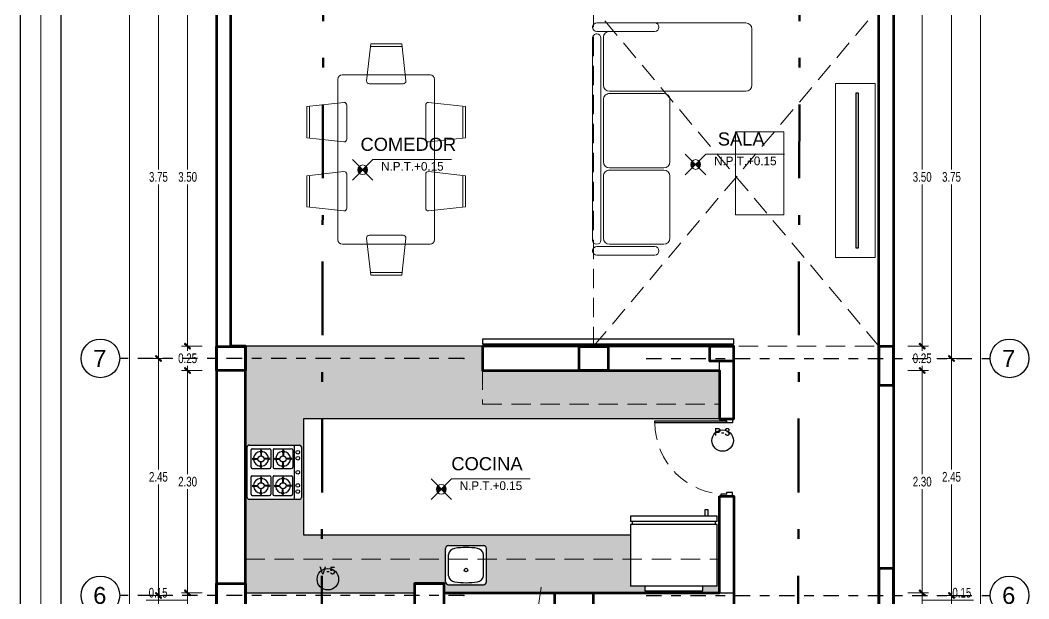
# Model space of a CAD drawing. Header units: millimetres. Extents: x 10610 to 10705, y -16613.7 to -16584.2.
# Drawn here: x 10612.89 to 10623.32, y -16595.3 to -16589.32 of the extents above; entities that cross this region are included whole.
import ezdxf
from ezdxf.enums import TextEntityAlignment as Align

# ---------------------------------------------------------------- set-up
doc = ezdxf.new("R2010")
doc.units = ezdxf.units.MM
for name, pattern in [('DASHDOTX2', [50.8, 25.4, -12.7, 0, -12.7]), ('HIDDEN', [0.375, 0.25, -0.125]), ('Punto & Rayas', [0.335139, 0.15875, -0.088194, 0, -0.088194])]:
    doc.linetypes.add(name, pattern=pattern)
for name, color, linetype, lineweight in [('0.6', 252, 'Continuous', 50), ('01_GRIS 250', 250, 'Continuous', 9), ('COLUMNAS', 6, 'Continuous', 20), ('Muro sin techar', 160, 'Continuous', 40), ('p2', 53, 'Continuous', 20), ('P6', 255, 'Continuous', 20), ('PISO BAJO', 252, 'Continuous', 5), ('TEXTO AMBIENTES', 7, 'Continuous', 9)]:
    doc.layers.add(name, color=color, linetype=linetype, lineweight=lineweight)
doc.layers.add('Nuevo_Estructura - Forjados', color=7, linetype='Continuous')
doc.layers.add('Nuevo_Estructura - Forjados_Pluma_Nº__209', color=7, linetype='Continuous', lineweight=30, true_color=0x3e4f7b)
doc.layers.add('Nuevo_Estructura - Forjados_Pluma_Nº__219', color=7, linetype='Continuous', lineweight=13, true_color=0x404b6a)
doc.styles.add('arial narrow', font='ARIALNI.TTF')
doc.styles.add('Estilo_Generado_1', font='arial.ttf')
doc.styles.add('mahico', font='GOTHIC.TTF', dxfattribs={"width": 0.75})
doc.styles.add('stylus', font='stylu.ttf')
doc.styles.add('TEXTO PRINCIPAL', font='swissek.ttf', dxfattribs={"height": 0.15})
doc.dimstyles.new('Copia de 50 P', dxfattribs={"dimtxt": 0.1, "dimasz": 0.01, "dimexe": 0.065, "dimexo": 0.0625, "dimgap": 0.025, "dimtad": 1, "dimtih": 1, "dimtoh": 1, "dimzin": 0, "dimdsep": 46, "dimtxsty": 'mahico', "dimblk": 'pa cotas', "dimcen": 0.09, "dimdle": 0.3, "dimclrd": 256, "dimclre": 256, "dimclrt": 256, "dimadec": 0, "dimazin": 0, "dimtfac": 1, "dimtofl": 0, "dimtmove": 0, "dimatfit": 3, "dimfxl": 0.15, "dimfxlon": 1, "dimtolj": 1, "dimtzin": 0, "dimlwd": 5, "dimlwe": 5, "dimarcsym": 0})

# ---------------------------------------------------------------- blocks, each defined once
blk = doc.blocks.new('puertas sss')
at = {"color": 244, "true_color": 0x991b1e}
for p, q in [((2962.35, 159.017), (2962.215, 159.017)), ((2962.215, 159.017), (2962.215, 158.972)), ((2962.35, 159.017), (2962.215, 159.017)), ((2962.282, 158.972), (2962.282, 158.994)), ((2962.282, 158.994), (2962.35, 158.994)), ((2962.35, 158.994), (2962.35, 159.017)), ((2962.215, 158.972), (2962.282, 158.972)), ((2962.215, 158.117), (2962.215, 158.162)), ((2962.215, 158.162), (2962.282, 158.162)), ((2962.282, 158.162), (2962.282, 158.139)), ((2962.282, 158.139), (2962.282, 158.162)), ((2962.282, 158.162), (2963.115, 158.162)), ((2963.115, 158.162), (2963.115, 158.139)), ((2962.35, 158.117), (2962.215, 158.117)), ((2962.35, 158.117), (2962.215, 158.117)), ((2962.282, 158.139), (2962.35, 158.139)), ((2963.115, 158.139), (2962.282, 158.139)), ((2962.35, 158.139), (2962.35, 158.117))]:
    blk.add_line(p, q, dxfattribs=at)
at = {"color": 244, "linetype": 'HIDDEN', "lineweight": 9, "ltscale": 0.8, "true_color": 0x991b1e}
blk.add_arc((2962.282, 158.162), 0.833, 0, 90, dxfattribs=at)
blk = doc.blocks.new('sgareghaergh')
at = {"color": 251, "lineweight": 18, "true_color": 0x636466}
for p, q in [((541185.725, 9429896.841), (541185.767, 9429897.223)), ((541185.767, 9429897.223), (541186.088, 9429897.223)), ((541185.767, 9429897.196), (541186.088, 9429897.196)), ((541186.131, 9429896.841), (541186.088, 9429897.223)), ((541186.382, 9429896.903), (541185.471, 9429896.903)), ((541185.428, 9429895.198), (541185.427, 9429896.859)), ((541186.103, 9429896.811), (541185.752, 9429896.811)), ((541186.427, 9429895.199), (541186.427, 9429896.857)), ((541185.49, 9429896.617), (541185.108, 9429896.575)), ((541185.108, 9429896.575), (541185.108, 9429896.254)), ((541185.135, 9429896.575), (541185.135, 9429896.254)), ((541185.52, 9429896.239), (541185.52, 9429896.59)), ((541186.336, 9429896.239), (541186.336, 9429896.59)), ((541186.366, 9429896.617), (541186.748, 9429896.575)), ((541186.721, 9429896.575), (541186.721, 9429896.254)), ((541186.748, 9429896.575), (541186.748, 9429896.254)), ((541185.49, 9429896.211), (541185.108, 9429896.254)), ((541186.366, 9429896.211), (541186.748, 9429896.254)), ((541185.49, 9429895.904), (541185.108, 9429895.861)), ((541185.108, 9429895.861), (541185.108, 9429895.54)), ((541185.135, 9429895.861), (541185.135, 9429895.54)), ((541185.52, 9429895.525), (541185.52, 9429895.876)), ((541186.336, 9429895.525), (541186.336, 9429895.876)), ((541186.366, 9429895.904), (541186.748, 9429895.861)), ((541186.721, 9429895.861), (541186.721, 9429895.54)), ((541186.748, 9429895.861), (541186.748, 9429895.54)), ((541185.49, 9429895.498), (541185.108, 9429895.54)), ((541186.366, 9429895.498), (541186.748, 9429895.54)), ((541185.725, 9429895.215), (541185.767, 9429894.833)), ((541186.103, 9429895.246), (541185.752, 9429895.246)), ((541186.131, 9429895.215), (541186.088, 9429894.833)), ((541186.382, 9429895.153), (541185.474, 9429895.153)), ((541185.767, 9429894.861), (541186.088, 9429894.861)), ((541185.767, 9429894.833), (541186.088, 9429894.833))]:
    blk.add_line(p, q, dxfattribs=at)
for centre, radius, start, end in [((541185.475, 9429896.856), 0.0474, 90.7914, 178.7944), ((541186.382, 9429896.857), 0.0458, 0, 90), ((541185.752, 9429896.838), 0.0275, 173.6598, 270), ((541186.103, 9429896.838), 0.0275, 270, 6.3402), ((541185.493, 9429896.59), 0.0275, 0, 96.3402), ((541186.363, 9429896.59), 0.0275, 83.6598, 180), ((541185.493, 9429896.239), 0.0275, 263.6598, 0), ((541186.363, 9429896.239), 0.0275, 180, 276.3402), ((541185.493, 9429895.876), 0.0275, 0, 96.3402), ((541186.363, 9429895.876), 0.0275, 83.6598, 180), ((541185.493, 9429895.525), 0.0275, 263.6598, 0), ((541186.363, 9429895.525), 0.0275, 180, 276.3402), ((541185.752, 9429895.218), 0.0275, 90, 186.3402), ((541186.103, 9429895.218), 0.0275, 353.6598, 90), ((541185.474, 9429895.199), 0.0458, 180, 270), ((541186.382, 9429895.199), 0.0458, 270, 0)]:
    blk.add_arc(centre, radius, start, end, dxfattribs=at)
blk = doc.blocks.new('hhsh')
at = {"color": 252, "lineweight": 5, "true_color": 0x939598}
for p, q in [((10503.114, -16425.472), (10502.414, -16425.472)), ((10502.414, -16425.472), (10502.414, -16426.672)), ((10503.114, -16426.672), (10503.114, -16425.472)), ((10502.414, -16426.672), (10503.114, -16426.672))]:
    blk.add_line(p, q, dxfattribs=at)
blk = doc.blocks.new('weggw')
at = {"color": 252, "lineweight": 5, "true_color": 0x939598}
for p, q in [((10520.047, -16423.366), (10520.047, -16423.366)), ((10520.691, -16423.322), (10520.091, -16423.322)), ((10520.735, -16423.366), (10520.735, -16423.366)), ((10519.935, -16424.139), (10519.935, -16423.497)), ((10520.56, -16423.435), (10519.997, -16423.435)), ((10520.091, -16423.41), (10520.691, -16423.41)), ((10520.622, -16423.497), (10520.622, -16424.139)), ((10520.647, -16424.152), (10520.647, -16423.478)), ((10520.691, -16423.435), (10520.691, -16423.435)), ((10520.735, -16423.478), (10520.735, -16424.152)), ((10520.56, -16424.201), (10519.997, -16424.201)), ((10520.56, -16424.225), (10519.997, -16424.225)), ((10520.647, -16424.152), (10520.647, -16425.566)), ((10520.735, -16425.566), (10520.735, -16424.152)), ((10519.935, -16424.93), (10519.935, -16424.287)), ((10520.622, -16424.287), (10520.622, -16424.93)), ((10519.935, -16424.416), (10519.935, -16424.666)), ((10520.56, -16425.016), (10519.15, -16425.016)), ((10520.56, -16424.993), (10519.997, -16424.993)), ((10519.088, -16425.079), (10519.088, -16425.66)), ((10520.622, -16425.079), (10520.622, -16425.572)), ((10520.047, -16425.678), (10520.047, -16425.678)), ((10520.091, -16425.635), (10520.691, -16425.635)), ((10520.691, -16425.61), (10520.691, -16425.61)), ((10520.735, -16425.678), (10520.735, -16425.678)), ((10519.15, -16425.722), (10520.091, -16425.722)), ((10520.691, -16425.722), (10520.091, -16425.722))]:
    blk.add_line(p, q, dxfattribs=at)
for centre, radius, start, end in [((10520.091, -16423.366), 0.0437, 90, 180), ((10520.091, -16423.366), 0.0437, 180, 270), ((10520.691, -16423.366), 0.0437, 0, 90), ((10520.691, -16423.366), 0.0437, 270, 0), ((10519.997, -16423.497), 0.0625, 90, 180), ((10520.56, -16423.497), 0.0625, 0, 90), ((10520.691, -16423.478), 0.0437, 90, 180), ((10520.691, -16423.478), 0.0437, 0, 90), ((10519.997, -16424.139), 0.0625, 180, 270), ((10519.997, -16424.287), 0.0625, 90, 180), ((10520.56, -16424.139), 0.0625, 270, 0), ((10520.56, -16424.287), 0.0625, 0, 90), ((10519.997, -16424.93), 0.0625, 180, 270), ((10520.56, -16424.93), 0.0625, 270, 0), ((10519.15, -16425.079), 0.0625, 90, 180), ((10520.56, -16425.079), 0.0625, 0, 90), ((10520.56, -16425.572), 0.0625, 270, 0), ((10520.691, -16425.566), 0.0437, 180, 270), ((10520.691, -16425.566), 0.0437, 270, 0), ((10519.15, -16425.66), 0.0625, 180, 270), ((10520.091, -16425.678), 0.0437, 90, 180), ((10520.091, -16425.678), 0.0437, 180, 270), ((10520.691, -16425.678), 0.0437, 0, 90), ((10520.691, -16425.678), 0.0437, 270, 0)]:
    blk.add_arc(centre, radius, start, end, dxfattribs=at)
blk = doc.blocks.new('refrio')
for p, q in [((2971.06, 159.0504), (2971.0355, 159.0504)), ((2971.0355, 159.0504), (2971.0355, 159.0014)), ((2971.06, 159.0014), (2971.06, 159.0504)), ((2971.1332, 159.0014), (2970.4433, 159.0014)), ((2970.4433, 159.0014), (2970.4433, 158.9588)), ((2971.1332, 158.9588), (2970.4433, 158.9588)), ((2970.4573, 158.9588), (2970.4573, 158.9354)), ((2971.1192, 158.9354), (2971.1192, 158.9588)), ((2971.1332, 158.9588), (2971.1332, 159.0014)), ((2971.1332, 158.9354), (2970.4433, 158.9354)), ((2970.4433, 158.9354), (2970.4433, 158.4444)), ((2971.1332, 158.4444), (2971.1332, 158.9354)), ((2971.1332, 158.4444), (2970.4433, 158.4444)), ((2970.5573, 158.4444), (2970.5573, 158.4094)), ((2970.5573, 158.4094), (2971.0193, 158.4094)), ((2971.0193, 158.4094), (2971.0193, 158.4444))]:
    blk.add_line(p, q)
blk = doc.blocks.new('rgergeg')
for p, q in [((10594.564, -16435.25), (10594.564, -16435.611)), ((10594.594, -16435.22), (10594.939, -16435.22)), ((10594.655, -16435.25), (10594.878, -16435.25)), ((10594.969, -16435.25), (10594.969, -16435.611)), ((10594.594, -16435.641), (10594.939, -16435.641)), ((10594.655, -16435.611), (10594.878, -16435.611))]:
    blk.add_line(p, q)
blk.add_circle((10594.716, -16435.43), 0.0185)
blk.add_circle((10594.716, -16435.43), 0.0185)
for centre, radius, start, end in [((10594.594, -16435.25), 0.03, 90, 180), ((10594.668, -16435.324), 0.075, 100.1148, 170.9213), ((10594.787, -16434.481), 0.75, 259.8852, 259.8855), ((10594.787, -16435.989), 0.75, 100.1145, 100.1148), ((10594.747, -16434.481), 0.75, 280.1145, 280.1148), ((10594.865, -16435.324), 0.075, 9.0787, 79.8852), ((10594.747, -16435.989), 0.75, 79.8852, 79.8855), ((10594.939, -16435.25), 0.03, 0, 90), ((10595.335, -16435.431), 0.75, 170.9213, 189.0787), ((10594.199, -16435.431), 0.75, 350.9213, 9.0787), ((10594.668, -16435.537), 0.075, 189.0787, 259.8852), ((10594.865, -16435.537), 0.075, 280.1148, 350.9213), ((10594.594, -16435.611), 0.03, 180, 270), ((10594.787, -16434.873), 0.75, 259.8852, 259.8855), ((10594.747, -16434.873), 0.75, 280.1145, 280.1148), ((10594.939, -16435.611), 0.03, 270, 0)]:
    blk.add_arc(centre, radius, start, end)
blk = doc.blocks.new('dahsthsht')
for p, q in [((10536.456, -16417.027), (10536.456, -16416.504)), ((10536.475, -16416.485), (10536.998, -16416.485)), ((10536.529, -16416.485), (10536.529, -16417.046)), ((10537.017, -16416.504), (10537.017, -16417.027)), ((10536.547, -16416.717), (10536.547, -16416.539)), ((10536.738, -16416.526), (10536.56, -16416.526)), ((10536.56, -16416.619), (10536.611, -16416.622)), ((10536.641, -16416.538), (10536.644, -16416.589)), ((10536.647, -16416.538), (10536.647, -16416.536)), ((10536.654, -16416.538), (10536.651, -16416.589)), ((10536.734, -16416.619), (10536.683, -16416.622)), ((10536.751, -16416.717), (10536.751, -16416.539)), ((10536.774, -16416.717), (10536.774, -16416.539)), ((10536.965, -16416.526), (10536.786, -16416.526)), ((10536.787, -16416.619), (10536.838, -16416.622)), ((10536.868, -16416.538), (10536.871, -16416.589)), ((10536.874, -16416.538), (10536.874, -16416.536)), ((10536.881, -16416.538), (10536.877, -16416.589)), ((10536.961, -16416.619), (10536.91, -16416.622)), ((10536.978, -16416.717), (10536.978, -16416.539)), ((10536.56, -16416.626), (10536.558, -16416.626)), ((10536.56, -16416.632), (10536.611, -16416.629)), ((10536.641, -16416.713), (10536.644, -16416.662)), ((10536.647, -16416.713), (10536.647, -16416.715)), ((10536.654, -16416.713), (10536.651, -16416.662)), ((10536.734, -16416.632), (10536.683, -16416.629)), ((10536.734, -16416.626), (10536.737, -16416.626)), ((10536.787, -16416.626), (10536.785, -16416.626)), ((10536.787, -16416.632), (10536.838, -16416.629)), ((10536.868, -16416.713), (10536.871, -16416.662)), ((10536.874, -16416.713), (10536.874, -16416.715)), ((10536.881, -16416.713), (10536.877, -16416.662)), ((10536.961, -16416.632), (10536.91, -16416.629)), ((10536.961, -16416.626), (10536.963, -16416.626)), ((10536.545, -16416.996), (10536.545, -16416.817)), ((10536.737, -16416.805), (10536.558, -16416.805)), ((10536.738, -16416.73), (10536.56, -16416.73)), ((10536.639, -16416.817), (10536.643, -16416.868)), ((10536.646, -16416.817), (10536.646, -16416.815)), ((10536.652, -16416.817), (10536.649, -16416.868)), ((10536.749, -16416.996), (10536.749, -16416.817)), ((10536.774, -16416.996), (10536.774, -16416.817)), ((10536.965, -16416.73), (10536.786, -16416.73)), ((10536.965, -16416.805), (10536.786, -16416.805)), ((10536.868, -16416.817), (10536.871, -16416.868)), ((10536.874, -16416.817), (10536.874, -16416.815)), ((10536.881, -16416.817), (10536.877, -16416.868)), ((10536.978, -16416.996), (10536.978, -16416.817)), ((10536.559, -16416.904), (10536.557, -16416.904)), ((10536.559, -16416.898), (10536.61, -16416.901)), ((10536.559, -16416.911), (10536.61, -16416.907)), ((10536.733, -16416.898), (10536.682, -16416.901)), ((10536.733, -16416.911), (10536.682, -16416.907)), ((10536.733, -16416.904), (10536.735, -16416.904)), ((10536.787, -16416.904), (10536.785, -16416.904)), ((10536.787, -16416.898), (10536.838, -16416.901)), ((10536.787, -16416.911), (10536.838, -16416.907)), ((10536.961, -16416.898), (10536.91, -16416.901)), ((10536.961, -16416.911), (10536.91, -16416.907)), ((10536.961, -16416.904), (10536.963, -16416.904)), ((10536.737, -16417.009), (10536.558, -16417.009)), ((10536.639, -16416.991), (10536.643, -16416.94)), ((10536.646, -16416.991), (10536.646, -16416.994)), ((10536.652, -16416.991), (10536.649, -16416.94)), ((10536.965, -16417.009), (10536.786, -16417.009)), ((10536.868, -16416.991), (10536.871, -16416.94)), ((10536.874, -16416.991), (10536.874, -16416.994)), ((10536.881, -16416.991), (10536.877, -16416.94)), ((10536.998, -16417.046), (10536.475, -16417.046))]:
    blk.add_line(p, q)
for centre, radius in [((10536.494, -16416.566), 0.0191), ((10536.494, -16416.629), 0.0191), ((10536.647, -16416.626), 0.0319), ((10536.874, -16416.626), 0.0319), ((10536.494, -16416.766), 0.0191), ((10536.494, -16416.91), 0.0191), ((10536.646, -16416.904), 0.0319), ((10536.874, -16416.904), 0.0319), ((10536.494, -16416.972), 0.0191)]:
    blk.add_circle(centre, radius)
for centre, radius, start, end in [((10536.475, -16416.504), 0.0191, 90, 180), ((10536.998, -16416.504), 0.0191, 0, 90), ((10536.56, -16416.539), 0.0127, 90, 180), ((10536.569, -16416.626), 0.0104, 142.346, 217.654), ((10536.647, -16416.626), 0.0765, 94.2736, 175.7264), ((10536.609, -16416.626), 0.00388, 304.85, 55.15), ((10536.647, -16416.547), 0.0104, 52.346, 127.654), ((10536.647, -16416.587), 0.00388, 214.85, 325.15), ((10536.647, -16416.626), 0.0765, 4.2736, 85.7264), ((10536.686, -16416.626), 0.00388, 124.85, 235.15), ((10536.726, -16416.626), 0.0104, 322.346, 37.654), ((10536.738, -16416.539), 0.0127, 0, 90), ((10536.786, -16416.539), 0.0127, 90, 180), ((10536.795, -16416.626), 0.0104, 142.346, 217.654), ((10536.874, -16416.626), 0.0765, 94.2736, 175.7264), ((10536.836, -16416.626), 0.00388, 304.85, 55.15), ((10536.874, -16416.547), 0.0104, 52.346, 127.654), ((10536.874, -16416.587), 0.00388, 214.85, 325.15), ((10536.874, -16416.626), 0.0765, 4.2736, 85.7264), ((10536.912, -16416.626), 0.00388, 124.85, 235.15), ((10536.953, -16416.626), 0.0104, 322.346, 37.654), ((10536.965, -16416.539), 0.0127, 0, 90), ((10536.56, -16416.717), 0.0127, 180, 270), ((10536.647, -16416.626), 0.0765, 184.2736, 265.7264), ((10536.647, -16416.704), 0.0104, 232.346, 307.654), ((10536.647, -16416.664), 0.00388, 34.85, 145.15), ((10536.647, -16416.626), 0.0765, 274.2736, 355.7264), ((10536.738, -16416.717), 0.0127, 270, 0), ((10536.786, -16416.717), 0.0127, 180, 270), ((10536.874, -16416.626), 0.0765, 184.2736, 265.7264), ((10536.874, -16416.704), 0.0104, 232.346, 307.654), ((10536.874, -16416.664), 0.00388, 34.85, 145.15), ((10536.874, -16416.626), 0.0765, 274.2736, 355.7264), ((10536.965, -16416.717), 0.0127, 270, 0), ((10536.558, -16416.817), 0.0127, 90, 180), ((10536.646, -16416.904), 0.0765, 94.2736, 175.7264), ((10536.646, -16416.825), 0.0104, 52.346, 127.654), ((10536.646, -16416.904), 0.0765, 4.2736, 85.7264), ((10536.737, -16416.817), 0.0127, 0, 90), ((10536.786, -16416.817), 0.0127, 90, 180), ((10536.874, -16416.904), 0.0765, 94.2736, 175.7264), ((10536.874, -16416.825), 0.0104, 52.346, 127.654), ((10536.874, -16416.904), 0.0765, 4.2736, 85.7264), ((10536.965, -16416.817), 0.0127, 0, 90), ((10536.567, -16416.904), 0.0104, 142.346, 217.654), ((10536.646, -16416.904), 0.0765, 184.2736, 265.7264), ((10536.608, -16416.904), 0.00388, 304.85, 55.15), ((10536.646, -16416.866), 0.00388, 214.85, 325.15), ((10536.646, -16416.904), 0.0765, 274.2736, 355.7264), ((10536.684, -16416.904), 0.00388, 124.85, 235.15), ((10536.725, -16416.904), 0.0104, 322.346, 37.654), ((10536.795, -16416.904), 0.0104, 142.346, 217.654), ((10536.874, -16416.904), 0.0765, 184.2736, 265.7264), ((10536.836, -16416.904), 0.00388, 304.85, 55.15), ((10536.874, -16416.866), 0.00388, 214.85, 325.15), ((10536.874, -16416.904), 0.0765, 274.2736, 355.7264), ((10536.912, -16416.904), 0.00388, 124.85, 235.15), ((10536.953, -16416.904), 0.0104, 322.346, 37.654), ((10536.475, -16417.027), 0.0191, 180, 270), ((10536.558, -16416.996), 0.0127, 180, 270), ((10536.646, -16416.983), 0.0104, 232.346, 307.654), ((10536.646, -16416.943), 0.00388, 34.85, 145.15), ((10536.737, -16416.996), 0.0127, 270, 0), ((10536.786, -16416.996), 0.0127, 180, 270), ((10536.874, -16416.983), 0.0104, 232.346, 307.654), ((10536.874, -16416.943), 0.00388, 34.85, 145.15), ((10536.965, -16416.996), 0.0127, 270, 0), ((10536.998, -16417.027), 0.0191, 270, 0)]:
    blk.add_arc(centre, radius, start, end)
blk = doc.blocks.new('A$C25241A85')
at = {"layer": 'p2', "lineweight": 9}
h = blk.add_hatch(color=256, dxfattribs=at)
h.paths.add_polyline_path([(0.071, 0.141, 0.198912), (0.056, 0.106, 0.198912), (0.071, 0.071), (0.106, 0.106)])
h.paths.add_polyline_path([(0.106, 0.106), (0.141, 0.071, 0.198912), (0.156, 0.106, 0.198912), (0.141, 0.141)])
at = {"layer": 'p2'}
blk.add_line((0.212, 0), (0, 0.212), dxfattribs=at)
blk.add_lwpolyline([(1.024, 0.212), (0.212, 0.212), (0, 0)], dxfattribs=at)
blk.add_circle((0.106, 0.106), 0.05, dxfattribs=at)
blk = doc.blocks.new('hjygfvdc')
at = {"layer": '0.6', "linetype": 'DASHDOTX2', "ltscale": 0.03}
for p, q in [((3030.343, 68.844), (3030.397, 92.839)), ((3035.269, 68.844), (3035.323, 92.839))]:
    blk.add_line(p, q, dxfattribs=at)
blk = doc.blocks.new('ERGERFREFRE')
at = {"layer": 'COLUMNAS', "color": 1, "lineweight": 80, "ltscale": 0.2}
for points in [[(10617.321, -16633.204), (10617.621, -16633.204), (10617.621, -16633.454), (10617.321, -16633.454)], [(10621.071, -16633.204), (10621.371, -16633.204), (10621.371, -16633.454), (10621.071, -16633.454)], [(10621.071, -16633.204), (10621.371, -16633.204), (10621.371, -16633.454), (10621.071, -16633.454)], [(10622.418, -16633.204), (10622.42, -16633.354), (10622.672, -16633.354), (10622.671, -16633.204)], [(10624.171, -16633.606), (10624.321, -16633.606), (10624.321, -16633.204), (10624.171, -16633.204)], [(10624.171, -16635.904), (10624.321, -16635.904), (10624.321, -16635.501), (10624.171, -16635.501)], [(10617.321, -16635.654), (10617.621, -16635.654), (10617.621, -16635.904), (10617.321, -16635.904)], [(10619.371, -16635.654), (10619.671, -16635.654), (10619.671, -16635.904), (10619.371, -16635.904)], [(10620.818, -16635.754), (10620.818, -16635.904), (10621.221, -16635.904), (10621.221, -16635.754)]]:
    blk.add_lwpolyline(points, close=True, dxfattribs=at)
blk = doc.blocks.new('HTRHTRHTR')
for p, q in [((3391.88, 437.54), (3391.88, -165.78)), ((3400.57, -157.09), (3400.57, 428.85))]:
    blk.add_line(p, q)
at = {"layer": 'P6', "color": 7}
blk.add_line((3396.22, -161.44), (3396.22, 433.19), dxfattribs=at)
blk = doc.blocks.new('pa cotas')
h = blk.add_hatch(color=256)
h.paths.add_polyline_path([(2.4, 3.1), (-3.1, -2.4), (-2.4, -3.1)])
h.paths.add_polyline_path([(3.1, 2.4), (2.4, 3.1), (-2.4, -3.1)])
blk.add_line((-2.4, -3.1), (2.4, 3.1))
blk.add_lwpolyline([(3.1, 2.4), (2.4, 3.1), (-3.1, -2.4), (-2.4, -3.1)], close=True)
blk = doc.blocks.new('*D659')
at = {"lineweight": 5, "transparency": 16777216}
for p, q in [((10599.703, -16552.193), (10599.488, -16552.193)), ((10599.553, -16552.203), (10599.553, -16562.116)), ((10599.553, -16572.183), (10599.553, -16562.271)), ((10599.553, -16572.193), (10599.488, -16572.193))]:
    blk.add_line(p, q, dxfattribs=at)
at = {"layer": 'Defpoints', "color": 0, "transparency": 16777216}
for p in [(10600.453, -16552.193), (10599.553, -16572.193), (10599.553, -16572.193)]:
    blk.add_point(p, dxfattribs=at)
at = {"lineweight": 5, "transparency": 16777216, "xscale": 0.01, "yscale": 0.01, "zscale": 0.01}
for p, rotation in [((10599.553, -16552.193), 90), ((10599.553, -16572.193), 270)]:
    blk.add_blockref('pa cotas', p, dxfattribs=dict(at, rotation=rotation))
at = {"transparency": 16777216, "insert": (10599.553, -16562.193), "char_height": 0.1, "attachment_point": 5, "style": 'mahico'}
blk.add_mtext('\\A1;20.00', dxfattribs=at)
blk = doc.blocks.new('Marcador de red estándar_2')
at = {"layer": 'Nuevo_Estructura - Forjados_Pluma_Nº__209', "color": 167, "linetype": 'Punto & Rayas', "lineweight": 30, "true_color": 0x3e4f7b}
for p, q in [((-0.942, 0), (-4.5, 0)), ((0.942, 0), (4.5, 0))]:
    blk.add_line(p, q, dxfattribs=at)
at = {"layer": 'Nuevo_Estructura - Forjados_Pluma_Nº__209', "color": 167, "linetype": 'Continuous', "lineweight": 30, "true_color": 0x3e4f7b}
for centre in [(-4.7, 0), (4.7, 0)]:
    blk.add_circle(centre, 0.2, dxfattribs=at)
at = {"layer": 'Nuevo_Estructura - Forjados_Pluma_Nº__209', "color": 167, "linetype": 'Punto & Rayas', "lineweight": 30, "true_color": 0x3e4f7b}
blk.add_point((0.942, 0), dxfattribs=at)
blk.add_point((0.942, 0), dxfattribs=at)
at = {"layer": 'Nuevo_Estructura - Forjados_Pluma_Nº__219', "color": 167, "lineweight": 13, "true_color": 0x404b6a, "style": 'Estilo_Generado_1'}
for tag, p in [('AC_MarkerText_1_0', (-4.7, -0.168)), ('AC_MarkerText_1_1', (4.7, -0.168))]:
    blk.add_attdef(tag, text='', height=0.175, rotation=180, dxfattribs=at).set_placement(p, align=Align.TOP_CENTER)
blk = doc.blocks.new('*D665')
at = {"lineweight": 5, "transparency": 16777216}
for p, q in [((10608.203, -16552.193), (10608.418, -16552.193)), ((10608.353, -16552.203), (10608.353, -16562.116)), ((10608.353, -16572.183), (10608.353, -16562.271)), ((10608.353, -16572.193), (10608.418, -16572.193))]:
    blk.add_line(p, q, dxfattribs=at)
at = {"layer": 'Defpoints', "color": 0, "transparency": 16777216}
for p in [(10607.453, -16552.193), (10608.353, -16572.193), (10608.353, -16572.193)]:
    blk.add_point(p, dxfattribs=at)
at = {"lineweight": 5, "transparency": 16777216, "xscale": 0.01, "yscale": 0.01, "zscale": 0.01}
for p, rotation in [((10608.353, -16552.193), 90), ((10608.353, -16572.193), 270)]:
    blk.add_blockref('pa cotas', p, dxfattribs=dict(at, rotation=rotation))
at = {"transparency": 16777216, "insert": (10608.353, -16562.193), "char_height": 0.1, "attachment_point": 5, "style": 'mahico'}
blk.add_mtext('\\A1;20.00', dxfattribs=at)
blk = doc.blocks.new('*D668')
at = {"lineweight": 5, "transparency": 16777216}
for p, q in [((10607.903, -16554.218), (10608.118, -16554.218)), ((10608.053, -16554.228), (10608.053, -16556.016)), ((10608.053, -16557.958), (10608.053, -16556.171)), ((10607.903, -16557.968), (10608.118, -16557.968))]:
    blk.add_line(p, q, dxfattribs=at)
at = {"layer": 'Defpoints', "color": 0, "transparency": 16777216}
for p in [(10607.453, -16554.218), (10607.453, -16557.968), (10608.053, -16557.968)]:
    blk.add_point(p, dxfattribs=at)
at = {"lineweight": 5, "transparency": 16777216, "xscale": 0.01, "yscale": 0.01, "zscale": 0.01}
for p, rotation in [((10608.053, -16554.218), 90), ((10608.053, -16557.968), 270)]:
    blk.add_blockref('pa cotas', p, dxfattribs=dict(at, rotation=rotation))
at = {"transparency": 16777216, "insert": (10608.053, -16556.093), "char_height": 0.1, "attachment_point": 5, "style": 'mahico'}
blk.add_mtext('\\A1;3.75', dxfattribs=at)
blk = doc.blocks.new('*D669')
at = {"lineweight": 5, "transparency": 16777216}
for p, q in [((10607.903, -16557.968), (10608.118, -16557.968)), ((10608.053, -16557.978), (10608.053, -16559.116)), ((10608.053, -16560.408), (10608.053, -16559.271)), ((10607.903, -16560.418), (10608.118, -16560.418))]:
    blk.add_line(p, q, dxfattribs=at)
at = {"layer": 'Defpoints', "color": 0, "transparency": 16777216}
for p in [(10607.453, -16557.968), (10607.453, -16560.418), (10608.053, -16560.418)]:
    blk.add_point(p, dxfattribs=at)
at = {"lineweight": 5, "transparency": 16777216, "xscale": 0.01, "yscale": 0.01, "zscale": 0.01}
for p, rotation in [((10608.053, -16557.968), 90), ((10608.053, -16560.418), 270)]:
    blk.add_blockref('pa cotas', p, dxfattribs=dict(at, rotation=rotation))
at = {"transparency": 16777216, "insert": (10608.053, -16559.193), "char_height": 0.1, "attachment_point": 5, "style": 'mahico'}
blk.add_mtext('\\A1;2.45', dxfattribs=at)
blk = doc.blocks.new('*D670')
at = {"lineweight": 5, "transparency": 16777216}
for p, q in [((10607.903, -16560.418), (10608.118, -16560.418)), ((10608.053, -16560.428), (10608.053, -16561.366)), ((10608.053, -16562.458), (10608.053, -16561.521)), ((10607.903, -16562.468), (10608.118, -16562.468))]:
    blk.add_line(p, q, dxfattribs=at)
at = {"layer": 'Defpoints', "color": 0, "transparency": 16777216}
for p in [(10607.453, -16560.418), (10607.453, -16562.468), (10608.053, -16562.468)]:
    blk.add_point(p, dxfattribs=at)
at = {"lineweight": 5, "transparency": 16777216, "xscale": 0.01, "yscale": 0.01, "zscale": 0.01}
for p, rotation in [((10608.053, -16560.418), 90), ((10608.053, -16562.468), 270)]:
    blk.add_blockref('pa cotas', p, dxfattribs=dict(at, rotation=rotation))
at = {"transparency": 16777216, "insert": (10608.053, -16561.443), "char_height": 0.1, "attachment_point": 5, "style": 'mahico'}
blk.add_mtext('\\A1;2.05', dxfattribs=at)
blk = doc.blocks.new('*D684')
at = {"lineweight": 5, "transparency": 16777216}
for p, q in [((10600.003, -16554.218), (10599.788, -16554.218)), ((10599.853, -16554.228), (10599.853, -16556.016)), ((10599.853, -16557.958), (10599.853, -16556.171)), ((10600.003, -16557.968), (10599.788, -16557.968))]:
    blk.add_line(p, q, dxfattribs=at)
at = {"layer": 'Defpoints', "color": 0, "transparency": 16777216}
for p in [(10600.453, -16554.218), (10599.853, -16557.968), (10600.453, -16557.968)]:
    blk.add_point(p, dxfattribs=at)
at = {"lineweight": 5, "transparency": 16777216, "xscale": 0.01, "yscale": 0.01, "zscale": 0.01}
for p, rotation in [((10599.853, -16554.218), 90), ((10599.853, -16557.968), 270)]:
    blk.add_blockref('pa cotas', p, dxfattribs=dict(at, rotation=rotation))
at = {"transparency": 16777216, "insert": (10599.853, -16556.093), "char_height": 0.1, "attachment_point": 5, "style": 'mahico'}
blk.add_mtext('\\A1;3.75', dxfattribs=at)
blk = doc.blocks.new('*D685')
at = {"lineweight": 5, "transparency": 16777216}
for p, q in [((10600.003, -16557.968), (10599.788, -16557.968)), ((10599.853, -16557.978), (10599.853, -16559.116)), ((10599.853, -16560.408), (10599.853, -16559.271)), ((10600.003, -16560.418), (10599.788, -16560.418))]:
    blk.add_line(p, q, dxfattribs=at)
at = {"layer": 'Defpoints', "color": 0, "transparency": 16777216}
for p in [(10600.453, -16557.968), (10599.853, -16560.418), (10600.453, -16560.418)]:
    blk.add_point(p, dxfattribs=at)
at = {"lineweight": 5, "transparency": 16777216, "xscale": 0.01, "yscale": 0.01, "zscale": 0.01}
for p, rotation in [((10599.853, -16557.968), 90), ((10599.853, -16560.418), 270)]:
    blk.add_blockref('pa cotas', p, dxfattribs=dict(at, rotation=rotation))
at = {"transparency": 16777216, "insert": (10599.853, -16559.193), "char_height": 0.1, "attachment_point": 5, "style": 'mahico'}
blk.add_mtext('\\A1;2.45', dxfattribs=at)
blk = doc.blocks.new('*D686')
at = {"lineweight": 5, "transparency": 16777216}
for p, q in [((10600.003, -16560.418), (10599.788, -16560.418)), ((10599.853, -16560.428), (10599.853, -16561.366)), ((10599.853, -16562.458), (10599.853, -16561.521)), ((10600.003, -16562.468), (10599.788, -16562.468))]:
    blk.add_line(p, q, dxfattribs=at)
at = {"layer": 'Defpoints', "color": 0, "transparency": 16777216}
for p in [(10600.453, -16560.418), (10599.853, -16562.468), (10600.453, -16562.468)]:
    blk.add_point(p, dxfattribs=at)
at = {"lineweight": 5, "transparency": 16777216, "xscale": 0.01, "yscale": 0.01, "zscale": 0.01}
for p, rotation in [((10599.853, -16560.418), 90), ((10599.853, -16562.468), 270)]:
    blk.add_blockref('pa cotas', p, dxfattribs=dict(at, rotation=rotation))
at = {"transparency": 16777216, "insert": (10599.853, -16561.443), "char_height": 0.1, "attachment_point": 5, "style": 'mahico'}
blk.add_mtext('\\A1;2.05', dxfattribs=at)
blk = doc.blocks.new('*D715')
at = {"lineweight": 5, "transparency": 16777216}
for p, q in [((10622.063, -16589.193), (10622.278, -16589.193)), ((10622.213, -16589.203), (10622.213, -16590.866)), ((10622.213, -16592.683), (10622.213, -16591.021)), ((10622.063, -16592.693), (10622.278, -16592.693))]:
    blk.add_line(p, q, dxfattribs=at)
at = {"layer": 'Defpoints', "color": 0, "transparency": 16777216}
for p in [(10621.916, -16589.193), (10620.266, -16592.693), (10622.213, -16592.693)]:
    blk.add_point(p, dxfattribs=at)
at = {"lineweight": 5, "transparency": 16777216, "xscale": 0.01, "yscale": 0.01, "zscale": 0.01}
for p, rotation in [((10622.213, -16589.193), 90), ((10622.213, -16592.693), 270)]:
    blk.add_blockref('pa cotas', p, dxfattribs=dict(at, rotation=rotation))
at = {"transparency": 16777216, "insert": (10622.213, -16590.943), "char_height": 0.1, "attachment_point": 5, "style": 'mahico'}
blk.add_mtext('\\A1;3.50', dxfattribs=at)
blk = doc.blocks.new('*D716')
at = {"lineweight": 5, "transparency": 16777216}
for p, q in [((10622.063, -16592.693), (10622.278, -16592.693)), ((10622.213, -16592.703), (10622.213, -16592.741)), ((10622.063, -16592.943), (10622.278, -16592.943)), ((10622.213, -16592.933), (10622.213, -16592.896))]:
    blk.add_line(p, q, dxfattribs=at)
at = {"layer": 'Defpoints', "color": 0, "transparency": 16777216}
for p in [(10620.266, -16592.693), (10620.116, -16592.943), (10622.213, -16592.943)]:
    blk.add_point(p, dxfattribs=at)
at = {"lineweight": 5, "transparency": 16777216, "xscale": 0.01, "yscale": 0.01, "zscale": 0.01}
for p, rotation in [((10622.213, -16592.693), 90), ((10622.213, -16592.943), 270)]:
    blk.add_blockref('pa cotas', p, dxfattribs=dict(at, rotation=rotation))
at = {"transparency": 16777216, "insert": (10622.213, -16592.818), "char_height": 0.1, "attachment_point": 5, "style": 'mahico'}
blk.add_mtext('\\A1;0.25', dxfattribs=at)
blk = doc.blocks.new('*D717')
at = {"lineweight": 5, "transparency": 16777216}
for p, q in [((10622.063, -16592.943), (10622.278, -16592.943)), ((10622.213, -16592.953), (10622.213, -16594.016)), ((10622.213, -16595.233), (10622.213, -16594.171)), ((10622.063, -16595.243), (10622.278, -16595.243))]:
    blk.add_line(p, q, dxfattribs=at)
at = {"layer": 'Defpoints', "color": 0, "transparency": 16777216}
for p in [(10620.116, -16592.943), (10620.116, -16595.243), (10622.213, -16595.243)]:
    blk.add_point(p, dxfattribs=at)
at = {"lineweight": 5, "transparency": 16777216, "xscale": 0.01, "yscale": 0.01, "zscale": 0.01}
for p, rotation in [((10622.213, -16592.943), 90), ((10622.213, -16595.243), 270)]:
    blk.add_blockref('pa cotas', p, dxfattribs=dict(at, rotation=rotation))
at = {"transparency": 16777216, "insert": (10622.213, -16594.093), "char_height": 0.1, "attachment_point": 5, "style": 'mahico'}
blk.add_mtext('\\A1;2.30', dxfattribs=at)
blk = doc.blocks.new('*D718')
at = {"lineweight": 5, "transparency": 16777216}
for p, q in [((10622.063, -16595.243), (10622.278, -16595.243)), ((10622.213, -16595.253), (10622.213, -16595.383)), ((10622.213, -16595.318), (10622.501, -16595.318)), ((10622.501, -16595.318), (10622.745, -16595.318)), ((10622.063, -16595.393), (10622.278, -16595.393))]:
    blk.add_line(p, q, dxfattribs=at)
at = {"layer": 'Defpoints', "color": 0, "transparency": 16777216}
for p in [(10620.116, -16595.243), (10620.266, -16595.393), (10622.213, -16595.393)]:
    blk.add_point(p, dxfattribs=at)
at = {"lineweight": 5, "transparency": 16777216, "xscale": 0.01, "yscale": 0.01, "zscale": 0.01}
for p, rotation in [((10622.213, -16595.243), 90), ((10622.213, -16595.393), 270)]:
    blk.add_blockref('pa cotas', p, dxfattribs=dict(at, rotation=rotation))
at = {"transparency": 16777216, "insert": (10622.623, -16595.241), "char_height": 0.1, "attachment_point": 5, "style": 'mahico'}
blk.add_mtext('\\A1;0.15', dxfattribs=at)
blk = doc.blocks.new('*D737')
at = {"lineweight": 5, "transparency": 16777216}
for p, q in [((10614.768, -16589.193), (10614.553, -16589.193)), ((10614.618, -16589.203), (10614.618, -16590.866)), ((10614.618, -16592.683), (10614.618, -16591.021)), ((10614.768, -16592.693), (10614.553, -16592.693))]:
    blk.add_line(p, q, dxfattribs=at)
at = {"layer": 'Defpoints', "color": 0, "transparency": 16777216}
for p in [(10615.066, -16589.193), (10614.618, -16592.693), (10615.066, -16592.693)]:
    blk.add_point(p, dxfattribs=at)
at = {"lineweight": 5, "transparency": 16777216, "xscale": 0.01, "yscale": 0.01, "zscale": 0.01}
for p, rotation in [((10614.618, -16589.193), 90), ((10614.618, -16592.693), 270)]:
    blk.add_blockref('pa cotas', p, dxfattribs=dict(at, rotation=rotation))
at = {"transparency": 16777216, "insert": (10614.618, -16590.943), "char_height": 0.1, "attachment_point": 5, "style": 'mahico'}
blk.add_mtext('\\A1;3.50', dxfattribs=at)
blk = doc.blocks.new('*D738')
at = {"lineweight": 5, "transparency": 16777216}
for p, q in [((10614.768, -16592.693), (10614.553, -16592.693)), ((10614.618, -16592.703), (10614.618, -16592.741)), ((10614.768, -16592.943), (10614.553, -16592.943)), ((10614.618, -16592.933), (10614.618, -16592.896))]:
    blk.add_line(p, q, dxfattribs=at)
at = {"layer": 'Defpoints', "color": 0, "transparency": 16777216}
for p in [(10615.066, -16592.693), (10614.618, -16592.943), (10614.916, -16592.943)]:
    blk.add_point(p, dxfattribs=at)
at = {"lineweight": 5, "transparency": 16777216, "xscale": 0.01, "yscale": 0.01, "zscale": 0.01}
for p, rotation in [((10614.618, -16592.693), 90), ((10614.618, -16592.943), 270)]:
    blk.add_blockref('pa cotas', p, dxfattribs=dict(at, rotation=rotation))
at = {"transparency": 16777216, "insert": (10614.618, -16592.818), "char_height": 0.1, "attachment_point": 5, "style": 'mahico'}
blk.add_mtext('\\A1;0.25', dxfattribs=at)
blk = doc.blocks.new('*D739')
at = {"lineweight": 5, "transparency": 16777216}
for p, q in [((10614.768, -16592.943), (10614.553, -16592.943)), ((10614.618, -16592.953), (10614.618, -16594.016)), ((10614.618, -16595.233), (10614.618, -16594.171)), ((10614.768, -16595.243), (10614.553, -16595.243))]:
    blk.add_line(p, q, dxfattribs=at)
at = {"layer": 'Defpoints', "color": 0, "transparency": 16777216}
for p in [(10614.916, -16592.943), (10614.618, -16595.243), (10615.216, -16595.243)]:
    blk.add_point(p, dxfattribs=at)
at = {"lineweight": 5, "transparency": 16777216, "xscale": 0.01, "yscale": 0.01, "zscale": 0.01}
for p, rotation in [((10614.618, -16592.943), 90), ((10614.618, -16595.243), 270)]:
    blk.add_blockref('pa cotas', p, dxfattribs=dict(at, rotation=rotation))
at = {"transparency": 16777216, "insert": (10614.618, -16594.093), "char_height": 0.1, "attachment_point": 5, "style": 'mahico'}
blk.add_mtext('\\A1;2.30', dxfattribs=at)
blk = doc.blocks.new('*D740')
at = {"lineweight": 5, "transparency": 16777216}
for p, q in [((10614.768, -16595.243), (10614.553, -16595.243)), ((10614.618, -16595.253), (10614.618, -16595.383)), ((10614.436, -16595.318), (10614.191, -16595.318)), ((10614.618, -16595.318), (10614.436, -16595.318)), ((10614.768, -16595.393), (10614.553, -16595.393))]:
    blk.add_line(p, q, dxfattribs=at)
at = {"layer": 'Defpoints', "color": 0, "transparency": 16777216}
for p in [(10615.216, -16595.243), (10614.618, -16595.393), (10615.216, -16595.393)]:
    blk.add_point(p, dxfattribs=at)
at = {"lineweight": 5, "transparency": 16777216, "xscale": 0.01, "yscale": 0.01, "zscale": 0.01}
for p, rotation in [((10614.618, -16595.243), 90), ((10614.618, -16595.393), 270)]:
    blk.add_blockref('pa cotas', p, dxfattribs=dict(at, rotation=rotation))
at = {"transparency": 16777216, "insert": (10614.313, -16595.241), "char_height": 0.1, "attachment_point": 5, "style": 'mahico'}
blk.add_mtext('\\A1;0.15', dxfattribs=at)
blk = doc.blocks.new('fdvfvfdvdf')
at = {"layer": 'Nuevo_Estructura - Forjados', "color": 8, "linetype": 'Continuous', "lineweight": 15}
ref = blk.add_blockref('Marcador de red estándar_2', (10603.953, -16557.968), dxfattribs=dict(at, rotation=180))
ref.add_attrib('AC_MarkerText_1', '7', dxfattribs={"layer": 'Nuevo_Estructura - Forjados_Pluma_Nº__219', "color": 167, "lineweight": 13, "true_color": 0x404b6a, "height": 0.175, "style": 'Estilo_Generado_1'}).set_placement((10608.645, -16557.881), align=Align.TOP_CENTER)
ref.add_attrib('AC_MarkerText_1_1', '7', dxfattribs={"layer": 'Nuevo_Estructura - Forjados_Pluma_Nº__219', "color": 167, "lineweight": 13, "true_color": 0x404b6a, "height": 0.175, "style": 'Estilo_Generado_1'}).set_placement((10599.247, -16557.881), align=Align.TOP_CENTER)
ref = blk.add_blockref('Marcador de red estándar_2', (10603.953, -16560.418), dxfattribs=dict(at, rotation=180))
ref.add_attrib('AC_MarkerText_1', '6', dxfattribs={"layer": 'Nuevo_Estructura - Forjados_Pluma_Nº__219', "color": 167, "lineweight": 13, "true_color": 0x404b6a, "height": 0.175, "style": 'Estilo_Generado_1'}).set_placement((10608.645, -16560.331), align=Align.TOP_CENTER)
ref.add_attrib('AC_MarkerText_1_1', '6', dxfattribs={"layer": 'Nuevo_Estructura - Forjados_Pluma_Nº__219', "color": 167, "lineweight": 13, "true_color": 0x404b6a, "height": 0.175, "style": 'Estilo_Generado_1'}).set_placement((10599.247, -16560.331), align=Align.TOP_CENTER)
for base, p1, p2, picture, middle in [((10599.553, -16572.193), (10600.453, -16552.193), (10599.553, -16572.193), '*D659', (10599.553, -16562.193)), ((10608.353, -16572.193), (10607.453, -16552.193), (10608.353, -16572.193), '*D665', (10608.353, -16562.193))]:
    dim = blk.add_linear_dim(base=base, p1=p1, p2=p2, angle=270, dimstyle='Copia de 50 P')
    dim.commit()
    dim.dimension.update_dxf_attribs({"geometry": picture, "text_midpoint": middle})
for base, p1, p2, picture, middle in [((10599.853, -16557.968), (10600.453, -16554.218), (10600.453, -16557.968), '*D684', (10599.853, -16556.093)), ((10608.053, -16557.968), (10607.453, -16554.218), (10607.453, -16557.968), '*D668', (10608.053, -16556.093)), ((10599.853, -16560.418), (10600.453, -16557.968), (10600.453, -16560.418), '*D685', (10599.853, -16559.193)), ((10608.053, -16560.418), (10607.453, -16557.968), (10607.453, -16560.418), '*D669', (10608.053, -16559.193)), ((10599.853, -16562.468), (10600.453, -16560.418), (10600.453, -16562.468), '*D686', (10599.853, -16561.443)), ((10608.053, -16562.468), (10607.453, -16560.418), (10607.453, -16562.468), '*D670', (10608.053, -16561.443))]:
    dim = blk.add_linear_dim(base=base, p1=p1, p2=p2, angle=270, dimstyle='Copia de 50 P', override={"dimtmove": 1})
    dim.commit()
    dim.dimension.update_dxf_attribs({"geometry": picture, "text_midpoint": middle})

msp = doc.modelspace()

# ---------------------------------------------------------------- hatches: boundary and pattern name
at = {"layer": '01_GRIS 250', "true_color": 0xc7c8ca}
h = msp.add_hatch(dxfattribs=at)
h.set_pattern_fill('AR-CONC', color=9, scale=0.001, angle=1575, style=0)
h.set_pattern_definition([(185, (105.29396, -170.64377), (-0.1175533794, 0.1400946503), [0.01905, -0.20955]), (130, (105.29396, -170.64377), (-0.1101767286, -0.1600184531), [0.01524, -0.1676405842]), (235.4514447, (105.28417, -170.6321), (-0.2277301021, -0.0199237976), [0.0161900088, -0.1780902446]), (181.1842, (105.25804, -170.67969), (-0.161953413, 0.2214102432), [0.028575, -0.314325]), (231.6355576, (105.24455, -170.66124), (-0.3428267636, -0.0070866175), [0.024285023, -0.267135608]), (126.1841512, (105.25804, -170.6797), (-0.3428267636, -0.0070866175), [0.022859967, -0.251459732]), (156, (105.24906, -170.65275), (-0.0348951491, 0.1795199793), [0.01905, -0.20955]), (101, (105.24906, -170.65275), (-0.1739411932, -0.0865399265), [0.01524, -0.16764]), (206.451445, (105.24615, -170.63779), (-0.2088363427, 0.0929800519), [0.0161900088, -0.1780899376]), (172.5, (105.293964, -170.64377), (-0.06197341367, -0.05760546907), [0, -0.165608, 0, -0.17018, 0, -0.168275]), (142.5, (105.29396, -170.64377), (-0.11808700027, -0.0235897273), [0, -0.097028, 0, -0.161798, 0, -0.064135]), (102.5, (105.334016, -170.68382), (-0.09182619558, 0.09992786303), [0, -0.0635, 0, -0.19812, 0, -0.26289]), (92.5, (105.35198, -170.70178), (-0.1227223929, 0.0867639044), [0, -0.08255, 0, -0.131572, 0, -0.18669])])
h.paths.add_polyline_path([(10615.794, -16593.718), (10615.794, -16594.273), (10615.233, -16594.273), (10615.233, -16593.718)], flags=16)
h.paths.add_polyline_path([(10620.116, -16592.943), (10617.666, -16592.943), (10617.666, -16593.193), (10620.116, -16593.193)], flags=17)
h.paths.add_polyline_path([(10615.216, -16592.693), (10615.216, -16594.893), (10617.294, -16594.893), (10617.294, -16594.761), (10617.698, -16594.761), (10617.698, -16594.893), (10619.196, -16594.893), (10619.196, -16594.643), (10615.816, -16594.647), (10615.816, -16593.447), (10620.116, -16593.443), (10620.116, -16593.193), (10617.666, -16593.193), (10617.666, -16592.843), (10617.666, -16592.693)])
h.paths.add_polyline_path([(10615.216, -16594.893), (10615.216, -16595.243), (10616.966, -16595.243), (10616.966, -16595.143), (10617.266, -16595.143), (10617.266, -16595.243), (10620.116, -16595.243), (10620.116, -16594.893), (10620.095, -16594.893), (10620.095, -16595.174), (10619.947, -16595.174), (10619.947, -16595.22), (10619.345, -16595.22), (10619.345, -16595.174), (10619.196, -16595.174), (10619.196, -16594.893), (10617.698, -16594.893), (10617.698, -16595.148), (10617.294, -16595.148), (10617.294, -16594.893)])

# ---------------------------------------------------------------- linework, layer by layer
for p, q in [((10614.916, -16587.043), (10614.916, -16607.043)), ((10621.916, -16607.043), (10621.916, -16587.043)), ((10615.066, -16589.193), (10615.066, -16592.693)), ((10617.591, -16592.693), (10615.066, -16592.693)), ((10620.266, -16592.693), (10617.591, -16592.693)), ((10617.666, -16592.843), (10617.666, -16592.693)), ((10620.266, -16593.443), (10620.266, -16592.693)), ((10620.116, -16593.443), (10620.116, -16592.843)), ((10620.266, -16593.443), (10615.816, -16593.443)), ((10615.816, -16593.443), (10615.816, -16594.643)), ((10620.116, -16593.443), (10620.091, -16593.443)), ((10620.116, -16595.243), (10620.116, -16594.243)), ((10620.116, -16594.243), (10620.266, -16594.243)), ((10620.266, -16595.243), (10620.266, -16594.243)), ((10615.816, -16594.643), (10619.196, -16594.643)), ((10615.216, -16595.243), (10616.966, -16595.243)), ((10617.266, -16595.243), (10620.266, -16595.243)), ((10620.266, -16595.393), (10620.266, -16595.243))]:
    msp.add_line(p, q)
at = {"lineweight": 60}
for points in [[(10614.916, -16595.393), (10615.066, -16595.393), (10615.066, -16595.393), (10615.216, -16595.393), (10615.216, -16592.693), (10615.066, -16592.693), (10615.066, -16589.193), (10615.666, -16589.193), (10615.666, -16588.943), (10615.066, -16588.943), (10615.066, -16588.593), (10614.916, -16588.593)], [(10621.166, -16588.943), (10621.766, -16588.943), (10621.766, -16588.593), (10621.916, -16588.593), (10621.916, -16602.493), (10621.766, -16602.493), (10621.766, -16601.593), (10621.616, -16601.593), (10621.616, -16601.343), (10621.766, -16601.343), (10621.766, -16589.193), (10621.166, -16589.193)], [(10620.116, -16594.243), (10620.266, -16594.243), (10620.266, -16595.393), (10617.266, -16595.393), (10617.266, -16595.843), (10617.116, -16595.843), (10617.116, -16595.393), (10616.966, -16595.393), (10616.966, -16595.143), (10617.266, -16595.143), (10617.266, -16595.243), (10620.116, -16595.243)]]:
    msp.add_lwpolyline(points, close=True, dxfattribs=at)
at = {"color": 252, "lineweight": 5, "true_color": 0x939598}
msp.add_lwpolyline([(10621.316, -16591.777), (10621.728, -16591.777), (10621.728, -16589.977), (10621.316, -16589.977)], close=True, dxfattribs=at)
for points in [[(10621.526, -16590.077), (10621.526, -16591.677), (10621.556, -16591.677), (10621.556, -16590.077)], [(10617.666, -16592.618), (10617.666, -16592.668), (10620.266, -16592.668), (10620.266, -16592.618)]]:
    msp.add_lwpolyline(points, close=True)
at = {"lineweight": 60}
msp.add_lwpolyline([(10617.666, -16592.693), (10617.666, -16592.943), (10620.116, -16592.943), (10620.116, -16593.443), (10620.266, -16593.443), (10620.266, -16592.693), (10617.666, -16592.693)], dxfattribs=at)
for centre in [(10620.15, -16593.668), (10616.068, -16595.101)]:
    msp.add_circle(centre, 0.111)
at = {"layer": 'Muro sin techar', "color": 251, "linetype": 'HIDDEN', "lineweight": 9, "ltscale": 0.8, "true_color": 0x636466}
msp.add_line((10615.216, -16594.893), (10620.116, -16594.893), dxfattribs=at)
for points in [[(10618.816, -16592.693), (10621.766, -16589.193)], [(10621.766, -16592.693), (10618.816, -16589.193)], [(10617.666, -16592.943), (10617.666, -16593.293), (10620.116, -16593.293)]]:
    msp.add_lwpolyline(points, dxfattribs=at)
msp.add_lwpolyline([(10618.816, -16592.693), (10621.766, -16592.693), (10621.766, -16589.193), (10618.816, -16589.193)], close=True, dxfattribs=at)
at = {"layer": 'PISO BAJO', "color": 252}
msp.add_lwpolyline([(10618.075, -16596.558), (10618.169, -16595.905), (10618.4, -16595.919), (10617.899, -16595.825), (10618.181, -16595.825), (10618.273, -16595.184)], dxfattribs=at)

# ---------------------------------------------------------------- block references
at = {"color": 251, "lineweight": 60, "xscale": 0.04888415461454044, "yscale": 0.04888415461454044, "zscale": 0.04888415461454044}
msp.add_blockref('HTRHTRHTR', (10447.078, -16605.598), dxfattribs=at)
at = {"lineweight": 70}
msp.add_blockref('hjygfvdc', (7585.632, -16677.663), dxfattribs=at)
for name, p in [('fdvfvfdvdf', (14.463, -34.85)), ('ERGERFREFRE', (-2.405, 40.51)), ('sgareghaergh', (-530569.256, -9446486.791)), ('A$C25241A85', (10616.322, -16590.975)), ('A$C25241A85', (10619.764, -16590.92)), ('A$C25241A85', (10617.135, -16594.277))]:
    msp.add_blockref(name, p)
for name, p, rotation in [('weggw', (21139.539, -33015.073), 180), ('dahsthsht', (21152.251, -33010.761), 179.9999999999999), ('rgergeg', (-5817.934, -27189.722), 90)]:
    msp.add_blockref(name, p, dxfattribs=dict(rotation=rotation))
at = {"rotation": 180}
for name, p, xscale, yscale, zscale in [('hhsh', (18122.508, -28323.813), 0.7142857143332307, 0.7142857143332307, 0.7142857143332307), ('puertas sss', (13253.33, -16452.895), 0.888888888888799, 0.888888888888799, 0.888888888888799)]:
    msp.add_blockref(name, p, dxfattribs=dict(at, xscale=xscale, yscale=yscale, zscale=zscale))
at = {"xscale": 1.303017825203788, "yscale": 1.303017825203788, "zscale": 1.303017825203788}
msp.add_blockref('refrio', (6748.655, -16801.63), dxfattribs=at)

# ---------------------------------------------------------------- texts
at = {"style": 'TEXTO PRINCIPAL'}
for s, p in [('COMEDOR', (10616.9, -16590.605)), ('SALA', (10620.342, -16590.55)), ('COCINA', (10617.713, -16593.907))]:
    msp.add_text(s, height=0.1356, dxfattribs=at).set_placement(p, align=Align.MIDDLE)
at = {"style": 'stylus'}
for p in [(10620.384, -16590.777), (10616.942, -16590.833), (10617.754, -16594.134)]:
    msp.add_text('N.P.T.+0.15', height=0.09, dxfattribs=at).set_placement(p, align=Align.MIDDLE_CENTER)
at = {"layer": 'TEXTO AMBIENTES', "char_height": 0.16636, "width": 0.16442, "attachment_point": 1, "style": 'arial narrow'}
for s, insert in [('{\\fCentury Gothic|b1|i0|c0|p34;\\H0.48089x;P-3\\fCentury Gothic|b1|i1|c0|p34;\\H2.0795x; }', (10620.062, -16593.538)), ('{\\fCentury Gothic|b1|i0|c0|p34;\\H0.48089x;V-5\\fCentury Gothic|b1|i1|c0|p34;\\H2.0795x; }', (10615.98, -16594.972))]:
    msp.add_mtext(s, dxfattribs=dict(at, insert=insert))

# ---------------------------------------------------------------- dimensions: what is measured, and where the dimension line sits
for base, p1, p2, picture, middle in [((10614.618, -16592.693), (10615.066, -16589.193), (10615.066, -16592.693), '*D737', (10614.618, -16590.943)), ((10622.213, -16592.693), (10621.916, -16589.193), (10620.266, -16592.693), '*D715', (10622.213, -16590.943)), ((10614.618, -16592.943), (10615.066, -16592.693), (10614.916, -16592.943), '*D738', (10614.618, -16592.818)), ((10622.213, -16592.943), (10620.266, -16592.693), (10620.116, -16592.943), '*D716', (10622.213, -16592.818)), ((10614.618, -16595.243), (10614.916, -16592.943), (10615.216, -16595.243), '*D739', (10614.618, -16594.093)), ((10622.213, -16595.243), (10620.116, -16592.943), (10620.116, -16595.243), '*D717', (10622.213, -16594.093)), ((10614.618, -16595.393), (10615.216, -16595.243), (10615.216, -16595.393), '*D740', (10614.411, -16595.241)), ((10622.213, -16595.393), (10620.116, -16595.243), (10620.266, -16595.393), '*D718', (10622.526, -16595.241))]:
    dim = msp.add_linear_dim(base=base, p1=p1, p2=p2, angle=90, dimstyle='Copia de 50 P', override={"dimtmove": 1})
    dim.commit()
    dim.dimension.update_dxf_attribs({"geometry": picture, "text_midpoint": middle})

doc.saveas('drawing.dxf')
